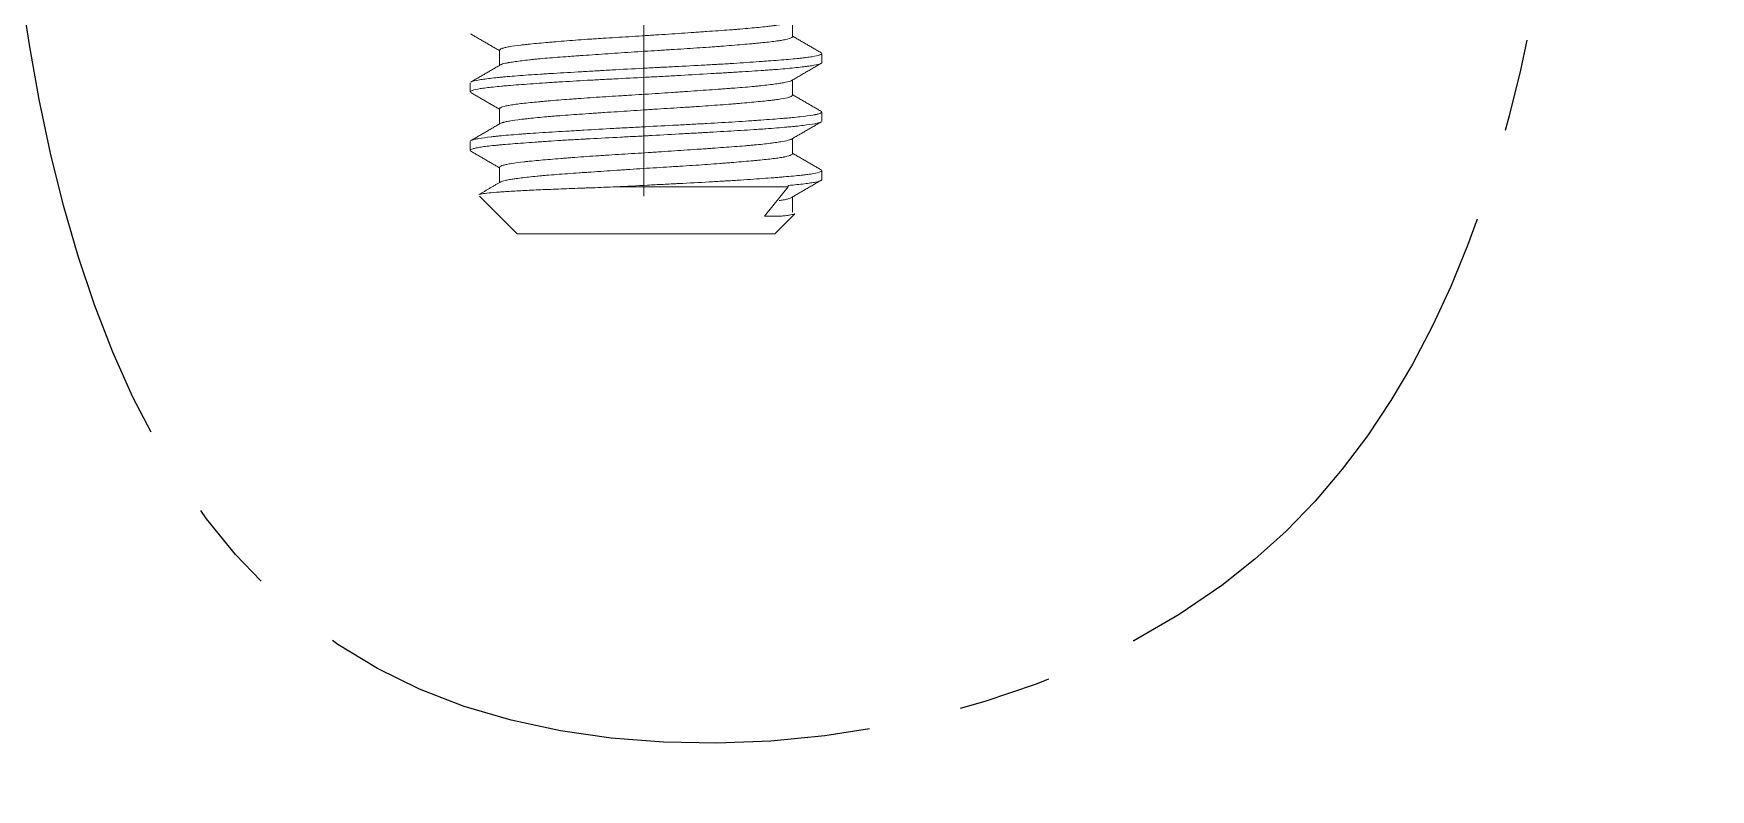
# Model space of a CAD drawing. Extents: x 8168 to 8762, y -18775 to -18355.
# Drawn here: x 8529.07 to 8557.7, y -18719.65 to -18706.75 of the extents above; entities that cross this region are included whole.
import ezdxf

# ---------------------------------------------------------------- set-up
doc = ezdxf.new("R2010")
doc.units = 0
doc.header["$MEASUREMENT"] = 0
for name, pattern in [('CENTER', [47.5, 22, -8.5, 8.5, -8.5]), ('CENTER2', [28.575, 19.05, -3.175, 3.175, -3.175]), ('HIDDEN2', [4.7625, 3.175, -1.5875])]:
    doc.linetypes.add(name, pattern=pattern)
doc.layers.add('1', color=4, linetype='HIDDEN2')
doc.layers.add('CENTER', color=1, linetype='CENTER2')

msp = doc.modelspace()

# ---------------------------------------------------------------- linework, layer by layer
at = {"layer": '1', "color": 1, "linetype": 'CENTER', "lineweight": 13}
msp.add_line((8539.493, -18640.023, 0), (8539.493, -18712.864, 0), dxfattribs=at)
at = {"layer": '1', "color": 7, "linetype": 'Continuous', "lineweight": 18}
for p, q in [((8542.03, -18706.798, 0), (8542.03, -18706.54, 0)), ((8537.03, -18707.031, 0), (8537.03, -18707.289, 0)), ((8542.53, -18707.242, 0), (8542.53, -18707.087, 0)), ((8536.53, -18707.586, 0), (8536.53, -18707.742, 0)), ((8542.03, -18707.798, 0), (8542.03, -18707.54, 0)), ((8537.03, -18708.031, 0), (8537.03, -18708.289, 0)), ((8542.53, -18708.242, 0), (8542.53, -18708.086, 0)), ((8536.53, -18708.587, 0), (8536.53, -18708.742, 0)), ((8542.03, -18708.797, 0), (8542.03, -18708.54, 0)), ((8537.03, -18709.031, 0), (8537.03, -18709.289, 0)), ((8542.53, -18709.242, 0), (8542.53, -18709.087, 0)), ((8539.02, -18709.364, 0), (8541.958, -18709.364, 0)), ((8541.958, -18709.364, 0), (8541.554, -18709.864, 0)), ((8541.958, -18709.341, 0), (8541.958, -18709.364, 0)), ((8536.688, -18709.522, 0), (8537.33, -18710.164, 0)), ((8542.03, -18709.798, 0), (8542.03, -18709.536, 0)), ((8541.824, -18709.864, 0), (8541.554, -18709.864, 0)), ((8541.73, -18710.164, 0), (8542.064, -18709.83, 0)), ((8537.33, -18710.164, 0), (8541.73, -18710.164, 0))]:
    msp.add_line(p, q, dxfattribs=at)
for points, knots in [([(8542.015, -18706.549, 0), (8542.012, -18706.55, 0), (8542.008, -18706.552, 0), (8541.998, -18706.556, 0), (8541.992, -18706.558, 0), (8541.978, -18706.563, 0), (8541.969, -18706.565, 0), (8541.925, -18706.577, 0), (8541.876, -18706.586, 0), (8541.784, -18706.601, 0), (8541.751, -18706.606, 0), (8541.695, -18706.613, 0), (8541.676, -18706.615, 0), (8541.636, -18706.62, 0), (8541.615, -18706.623, 0), (8541.508, -18706.635, 0), (8541.412, -18706.645, 0), (8541.253, -18706.66, 0), (8541.197, -18706.665, 0), (8541.124, -18706.671, 0), (8541.109, -18706.672, 0), (8541.08, -18706.674, 0), (8541.035, -18706.678, 0), (8540.989, -18706.681, 0), (8540.834, -18706.693, 0), (8540.703, -18706.702, 0), (8540.531, -18706.714, 0), (8540.479, -18706.717, 0), (8540.425, -18706.721, 0), (8540.39, -18706.723, 0), (8540.372, -18706.725, 0), (8540.282, -18706.731, 0), (8540.209, -18706.736, 0), (8539.99, -18706.751, 0), (8539.841, -18706.761, 0), (8539.652, -18706.773, 0), (8539.614, -18706.776, 0), (8539.557, -18706.779, 0), (8539.538, -18706.781, 0), (8539.5, -18706.783, 0), (8539.481, -18706.784, 0), (8539.386, -18706.79, 0), (8539.31, -18706.795, 0), (8539.086, -18706.809, 0), (8538.938, -18706.818, 0), (8538.757, -18706.83, 0), (8538.721, -18706.832, 0), (8538.649, -18706.837, 0), (8538.613, -18706.839, 0), (8538.508, -18706.846, 0), (8538.44, -18706.851, 0), (8538.24, -18706.866, 0), (8538.113, -18706.876, 0), (8537.962, -18706.888, 0), (8537.933, -18706.891, 0), (8537.875, -18706.896, 0), (8537.847, -18706.898, 0), (8537.765, -18706.906, 0), (8537.712, -18706.91, 0), (8537.612, -18706.92, 0), (8537.564, -18706.924, 0), (8537.497, -18706.931, 0), (8537.475, -18706.934, 0), (8537.433, -18706.938, 0), (8537.412, -18706.941, 0), (8537.314, -18706.952, 0), (8537.248, -18706.962, 0), (8537.167, -18706.976, 0), (8537.143, -18706.981, 0), (8537.113, -18706.989, 0), (8537.103, -18706.991, 0), (8537.086, -18706.996, 0), (8537.078, -18706.999, 0), (8537.045, -18707.011, 0), (8537.031, -18707.021, 0), (8537.03, -18707.031, 0)], [0, 0, 0, 0, 0.011277, 0.011277, 0.026272, 0.026272, 0.041267, 0.041267, 0.101248, 0.101248, 0.131238, 0.131238, 0.146233, 0.146233, 0.161229, 0.161229, 0.22121, 0.22121, 0.2512, 0.2512, 0.258698, 0.258698, 0.266195, 0.28119, 0.28119, 0.341171, 0.341171, 0.356166, 0.363664, 0.363664, 0.371162, 0.371162, 0.401152, 0.401152, 0.461133, 0.461133, 0.476128, 0.476128, 0.483626, 0.483626, 0.491123, 0.491123, 0.521114, 0.521114, 0.581095, 0.581095, 0.59609, 0.59609, 0.611085, 0.611085, 0.641076, 0.641076, 0.701056, 0.701056, 0.716052, 0.716052, 0.731047, 0.731047, 0.761037, 0.761037, 0.791028, 0.791028, 0.806023, 0.806023, 0.821018, 0.821018, 0.880999, 0.880999, 0.910989, 0.910989, 0.925985, 0.925985, 0.94098, 0.94098, 1, 1, 1, 1]), ([(8537.048, -18707.279, 0), (8537.064, -18707.27, 0), (8537.092, -18707.262, 0), (8537.141, -18707.251, 0), (8537.158, -18707.248, 0), (8537.177, -18707.244, 0), (8537.191, -18707.242, 0), (8537.197, -18707.241, 0), (8537.233, -18707.235, 0), (8537.264, -18707.23, 0), (8537.366, -18707.215, 0), (8537.446, -18707.205, 0), (8537.561, -18707.193, 0), (8537.584, -18707.19, 0), (8537.621, -18707.186, 0), (8537.634, -18707.185, 0), (8537.659, -18707.182, 0), (8537.671, -18707.181, 0), (8537.736, -18707.175, 0), (8537.789, -18707.17, 0), (8537.957, -18707.156, 0), (8538.077, -18707.147, 0), (8538.239, -18707.135, 0), (8538.272, -18707.133, 0), (8538.339, -18707.128, 0), (8538.373, -18707.126, 0), (8538.475, -18707.119, 0), (8538.544, -18707.114, 0), (8538.755, -18707.099, 0), (8538.9, -18707.089, 0), (8539.126, -18707.074, 0), (8539.201, -18707.069, 0), (8539.352, -18707.059, 0), (8539.427, -18707.054, 0), (8539.578, -18707.044, 0), (8539.654, -18707.04, 0), (8539.768, -18707.032, 0), (8539.806, -18707.03, 0), (8539.881, -18707.025, 0), (8539.919, -18707.023, 0), (8540.107, -18707.011, 0), (8540.254, -18707.002, 0), (8540.466, -18706.988, 0), (8540.536, -18706.983, 0), (8540.64, -18706.976, 0), (8540.674, -18706.974, 0), (8540.741, -18706.969, 0), (8540.775, -18706.966, 0), (8540.938, -18706.954, 0), (8541.06, -18706.944, 0), (8541.232, -18706.929, 0), (8541.287, -18706.924, 0), (8541.353, -18706.918, 0), (8541.366, -18706.917, 0), (8541.391, -18706.914, 0), (8541.429, -18706.911, 0), (8541.466, -18706.907, 0), (8541.584, -18706.895, 0), (8541.667, -18706.886, 0), (8541.756, -18706.874, 0), (8541.781, -18706.871, 0), (8541.805, -18706.867, 0), (8541.821, -18706.865, 0), (8541.828, -18706.864, 0), (8541.865, -18706.858, 0), (8541.892, -18706.853, 0), (8541.96, -18706.838, 0), (8541.992, -18706.828, 0), (8542.016, -18706.815, 0), (8542.02, -18706.813, 0), (8542.026, -18706.808, 0), (8542.028, -18706.805, 0), (8542.03, -18706.801, 0), (8542.03, -18706.799, 0), (8542.03, -18706.797, 0)], [0, 0, 0, 0, 0.054913, 0.054913, 0.069966, 0.077493, 0.077493, 0.085019, 0.085019, 0.115125, 0.115125, 0.175337, 0.175337, 0.19039, 0.19039, 0.197917, 0.197917, 0.205443, 0.205443, 0.235549, 0.235549, 0.295761, 0.295761, 0.310814, 0.310814, 0.325867, 0.325867, 0.355973, 0.355973, 0.416185, 0.416185, 0.446291, 0.446291, 0.476397, 0.476397, 0.506503, 0.506503, 0.521556, 0.521556, 0.536609, 0.536609, 0.596821, 0.596821, 0.626926, 0.626926, 0.641979, 0.641979, 0.657032, 0.657032, 0.717244, 0.717244, 0.74735, 0.74735, 0.754877, 0.754877, 0.762403, 0.777456, 0.777456, 0.837668, 0.837668, 0.852721, 0.860248, 0.860248, 0.867774, 0.867774, 0.89788, 0.89788, 0.958092, 0.958092, 0.973145, 0.973145, 0.988198, 0.988198, 1, 1, 1, 1]), ([(8536.547, -18707.57, 0), (8536.549, -18707.569, 0), (8536.55, -18707.568, 0), (8536.574, -18707.558, 0), (8536.611, -18707.549, 0), (8536.678, -18707.538, 0), (8536.692, -18707.535, 0), (8536.723, -18707.531, 0), (8536.739, -18707.528, 0), (8536.79, -18707.521, 0), (8536.865, -18707.512, 0), (8536.954, -18707.502, 0), (8537.027, -18707.495, 0), (8537.064, -18707.491, 0), (8537.104, -18707.487, 0), (8537.131, -18707.485, 0), (8537.144, -18707.483, 0), (8537.213, -18707.477, 0), (8537.271, -18707.472, 0), (8537.393, -18707.463, 0), (8537.457, -18707.458, 0), (8537.589, -18707.449, 0), (8537.658, -18707.444, 0), (8537.766, -18707.437, 0), (8537.802, -18707.435, 0), (8537.858, -18707.432, 0), (8537.877, -18707.43, 0), (8537.915, -18707.428, 0), (8537.934, -18707.427, 0), (8538.106, -18707.417, 0), (8538.266, -18707.407, 0), (8538.515, -18707.393, 0), (8538.6, -18707.388, 0), (8538.708, -18707.382, 0), (8538.729, -18707.381, 0), (8538.773, -18707.378, 0), (8538.795, -18707.377, 0), (8538.861, -18707.373, 0), (8538.905, -18707.371, 0), (8539.125, -18707.358, 0), (8539.302, -18707.348, 0), (8539.57, -18707.334, 0), (8539.66, -18707.329, 0), (8539.772, -18707.323, 0), (8539.795, -18707.322, 0), (8539.84, -18707.32, 0), (8539.907, -18707.317, 0), (8539.974, -18707.313, 0), (8540.194, -18707.302, 0), (8540.367, -18707.293, 0), (8540.578, -18707.281, 0), (8540.641, -18707.278, 0), (8540.703, -18707.274, 0), (8540.745, -18707.272, 0), (8540.765, -18707.271, 0), (8540.868, -18707.265, 0), (8540.947, -18707.26, 0), (8541.18, -18707.245, 0), (8541.326, -18707.235, 0), (8541.497, -18707.223, 0), (8541.531, -18707.22, 0), (8541.581, -18707.217, 0), (8541.597, -18707.215, 0), (8541.63, -18707.213, 0), (8541.71, -18707.207, 0), (8541.785, -18707.201, 0), (8541.956, -18707.188, 0), (8542.057, -18707.179, 0), (8542.167, -18707.167, 0), (8542.188, -18707.165, 0), (8542.229, -18707.16, 0), (8542.249, -18707.158, 0), (8542.304, -18707.151, 0), (8542.337, -18707.146, 0), (8542.424, -18707.131, 0), (8542.467, -18707.121, 0), (8542.502, -18707.109, 0), (8542.508, -18707.106, 0), (8542.517, -18707.101, 0), (8542.521, -18707.099, 0), (8542.528, -18707.093, 0), (8542.53, -18707.089, 0), (8542.53, -18707.086, 0)], [0, 0, 0, 0, 0.005188, 0.005188, 0.064151, 0.064151, 0.078891, 0.078891, 0.093632, 0.093632, 0.123113, 0.152594, 0.152594, 0.167335, 0.174705, 0.174705, 0.182075, 0.182075, 0.211556, 0.211556, 0.241037, 0.241037, 0.270518, 0.270518, 0.285259, 0.285259, 0.292629, 0.292629, 0.3, 0.3, 0.358962, 0.358962, 0.388443, 0.388443, 0.395813, 0.395813, 0.403183, 0.403183, 0.417924, 0.417924, 0.476886, 0.476886, 0.506367, 0.506367, 0.513738, 0.513738, 0.521108, 0.535848, 0.535848, 0.594811, 0.594811, 0.609551, 0.616921, 0.616921, 0.624292, 0.624292, 0.653773, 0.653773, 0.712735, 0.712735, 0.727476, 0.727476, 0.734846, 0.734846, 0.742216, 0.771697, 0.771697, 0.83066, 0.83066, 0.8454, 0.8454, 0.860141, 0.860141, 0.889622, 0.889622, 0.948584, 0.948584, 0.963325, 0.963325, 0.978065, 0.978065, 1, 1, 1, 1]), ([(8542.53, -18707.242, 0), (8542.53, -18707.244, 0), (8542.53, -18707.246, 0), (8542.528, -18707.249, 0), (8542.525, -18707.252, 0), (8542.52, -18707.255, 0), (8542.518, -18707.256, 0), (8542.514, -18707.259, 0), (8542.512, -18707.26, 0), (8542.488, -18707.27, 0), (8542.45, -18707.279, 0), (8542.372, -18707.293, 0), (8542.342, -18707.297, 0), (8542.299, -18707.303, 0), (8542.291, -18707.304, 0), (8542.273, -18707.307, 0), (8542.263, -18707.308, 0), (8542.235, -18707.312, 0), (8542.215, -18707.314, 0), (8542.112, -18707.326, 0), (8542.016, -18707.336, 0), (8541.853, -18707.351, 0), (8541.795, -18707.356, 0), (8541.719, -18707.362, 0), (8541.703, -18707.363, 0), (8541.672, -18707.366, 0), (8541.624, -18707.369, 0), (8541.575, -18707.373, 0), (8541.409, -18707.384, 0), (8541.267, -18707.393, 0), (8541.077, -18707.405, 0), (8541.019, -18707.408, 0), (8540.96, -18707.411, 0), (8540.92, -18707.414, 0), (8540.9, -18707.415, 0), (8540.799, -18707.421, 0), (8540.717, -18707.426, 0), (8540.468, -18707.44, 0), (8540.297, -18707.45, 0), (8540.077, -18707.462, 0), (8540.033, -18707.465, 0), (8539.944, -18707.47, 0), (8539.899, -18707.472, 0), (8539.765, -18707.48, 0), (8539.676, -18707.485, 0), (8539.408, -18707.499, 0), (8539.23, -18707.508, 0), (8539.008, -18707.519, 0), (8538.964, -18707.522, 0), (8538.875, -18707.526, 0), (8538.832, -18707.528, 0), (8538.701, -18707.535, 0), (8538.615, -18707.54, 0), (8538.363, -18707.554, 0), (8538.201, -18707.563, 0), (8538.005, -18707.575, 0), (8537.966, -18707.578, 0), (8537.89, -18707.583, 0), (8537.853, -18707.585, 0), (8537.742, -18707.593, 0), (8537.601, -18707.603, 0), (8537.469, -18707.613, 0), (8537.343, -18707.622, 0), (8537.282, -18707.627, 0), (8537.196, -18707.634, 0), (8537.168, -18707.636, 0), (8537.113, -18707.64, 0), (8537.087, -18707.643, 0), (8537.011, -18707.649, 0), (8536.916, -18707.659, 0), (8536.835, -18707.668, 0), (8536.78, -18707.675, 0), (8536.762, -18707.677, 0), (8536.729, -18707.682, 0), (8536.713, -18707.684, 0), (8536.638, -18707.697, 0), (8536.595, -18707.707, 0), (8536.553, -18707.722, 0), (8536.543, -18707.727, 0), (8536.534, -18707.734, 0), (8536.532, -18707.736, 0), (8536.531, -18707.74, 0), (8536.53, -18707.741, 0), (8536.53, -18707.742, 0)], [0, 0, 0, 0, 0.009352, 0.009352, 0.023609, 0.023609, 0.030737, 0.030737, 0.037865, 0.037865, 0.094891, 0.094891, 0.123403, 0.123403, 0.130532, 0.130532, 0.13766, 0.13766, 0.151916, 0.151916, 0.208942, 0.208942, 0.237455, 0.237455, 0.244583, 0.244583, 0.251711, 0.265967, 0.265967, 0.322993, 0.322993, 0.337249, 0.344377, 0.344377, 0.351506, 0.351506, 0.380018, 0.380018, 0.437044, 0.437044, 0.4513, 0.4513, 0.465557, 0.465557, 0.494069, 0.494069, 0.551095, 0.551095, 0.565351, 0.565351, 0.579608, 0.579608, 0.60812, 0.60812, 0.665146, 0.665146, 0.679402, 0.679402, 0.693659, 0.693659, 0.722171, 0.750684, 0.750684, 0.779197, 0.779197, 0.793453, 0.793453, 0.80771, 0.80771, 0.836222, 0.864735, 0.864735, 0.878992, 0.878992, 0.893248, 0.893248, 0.950274, 0.950274, 0.978786, 0.978786, 0.993043, 0.993043, 1, 1, 1, 1]), ([(8542.016, -18707.548, 0), (8542.014, -18707.549, 0), (8542.013, -18707.55, 0), (8541.992, -18707.56, 0), (8541.96, -18707.569, 0), (8541.902, -18707.581, 0), (8541.89, -18707.583, 0), (8541.864, -18707.588, 0), (8541.85, -18707.59, 0), (8541.806, -18707.597, 0), (8541.774, -18707.602, 0), (8541.668, -18707.617, 0), (8541.585, -18707.627, 0), (8541.467, -18707.639, 0), (8541.443, -18707.642, 0), (8541.393, -18707.647, 0), (8541.367, -18707.649, 0), (8541.289, -18707.657, 0), (8541.235, -18707.661, 0), (8541.122, -18707.671, 0), (8541.063, -18707.675, 0), (8540.971, -18707.682, 0), (8540.924, -18707.686, 0), (8540.876, -18707.689, 0), (8540.844, -18707.692, 0), (8540.828, -18707.693, 0), (8540.681, -18707.703, 0), (8540.544, -18707.713, 0), (8540.333, -18707.727, 0), (8540.261, -18707.732, 0), (8540.151, -18707.74, 0), (8540.115, -18707.742, 0), (8540.059, -18707.746, 0), (8540.04, -18707.747, 0), (8540.003, -18707.75, 0), (8539.984, -18707.751, 0), (8539.816, -18707.763, 0), (8539.666, -18707.773, 0), (8539.44, -18707.787, 0), (8539.345, -18707.793, 0), (8539.251, -18707.799, 0), (8539.213, -18707.801, 0), (8539.194, -18707.802, 0), (8539.137, -18707.806, 0), (8539.1, -18707.808, 0), (8538.914, -18707.819, 0), (8538.769, -18707.829, 0), (8538.558, -18707.843, 0), (8538.489, -18707.848, 0), (8538.403, -18707.854, 0), (8538.386, -18707.855, 0), (8538.352, -18707.858, 0), (8538.302, -18707.861, 0), (8538.253, -18707.865, 0), (8538.092, -18707.877, 0), (8537.972, -18707.887, 0), (8537.831, -18707.9, 0), (8537.803, -18707.902, 0), (8537.749, -18707.907, 0), (8537.723, -18707.909, 0), (8537.645, -18707.917, 0), (8537.596, -18707.921, 0), (8537.458, -18707.935, 0), (8537.377, -18707.944, 0), (8537.29, -18707.956, 0), (8537.274, -18707.958, 0), (8537.242, -18707.963, 0), (8537.227, -18707.966, 0), (8537.184, -18707.973, 0), (8537.159, -18707.978, 0), (8537.094, -18707.993, 0), (8537.063, -18708.003, 0), (8537.042, -18708.015, 0), (8537.038, -18708.018, 0), (8537.033, -18708.023, 0), (8537.032, -18708.025, 0), (8537.031, -18708.029, 0), (8537.03, -18708.03, 0), (8537.03, -18708.031, 0)], [0, 0, 0, 0, 0.005746, 0.005746, 0.065612, 0.065612, 0.080579, 0.080579, 0.095545, 0.095545, 0.125478, 0.125478, 0.185344, 0.185344, 0.20031, 0.20031, 0.215277, 0.215277, 0.24521, 0.24521, 0.275143, 0.275143, 0.290109, 0.297592, 0.297592, 0.305075, 0.305075, 0.364941, 0.364941, 0.394874, 0.394874, 0.409841, 0.409841, 0.417324, 0.417324, 0.424807, 0.424807, 0.484673, 0.484673, 0.514606, 0.522089, 0.522089, 0.529572, 0.529572, 0.544539, 0.544539, 0.604405, 0.604405, 0.634337, 0.634337, 0.641821, 0.641821, 0.649304, 0.66427, 0.66427, 0.724136, 0.724136, 0.739103, 0.739103, 0.754069, 0.754069, 0.784002, 0.784002, 0.843868, 0.843868, 0.858834, 0.858834, 0.873801, 0.873801, 0.903734, 0.903734, 0.963599, 0.963599, 0.978566, 0.978566, 0.993532, 0.993532, 1, 1, 1, 1]), ([(8537.042, -18708.282, 0), (8537.049, -18708.277, 0), (8537.06, -18708.273, 0), (8537.078, -18708.267, 0), (8537.082, -18708.266, 0), (8537.09, -18708.263, 0), (8537.094, -18708.262, 0), (8537.108, -18708.259, 0), (8537.118, -18708.256, 0), (8537.149, -18708.249, 0), (8537.173, -18708.245, 0), (8537.256, -18708.23, 0), (8537.323, -18708.221, 0), (8537.414, -18708.209, 0), (8537.424, -18708.208, 0), (8537.445, -18708.206, 0), (8537.477, -18708.202, 0), (8537.51, -18708.198, 0), (8537.578, -18708.191, 0), (8537.626, -18708.186, 0), (8537.728, -18708.176, 0), (8537.781, -18708.171, 0), (8537.865, -18708.164, 0), (8537.893, -18708.161, 0), (8537.952, -18708.157, 0), (8537.982, -18708.154, 0), (8538.134, -18708.143, 0), (8538.262, -18708.133, 0), (8538.464, -18708.119, 0), (8538.533, -18708.114, 0), (8538.639, -18708.107, 0), (8538.675, -18708.105, 0), (8538.747, -18708.1, 0), (8538.784, -18708.097, 0), (8538.966, -18708.085, 0), (8539.115, -18708.075, 0), (8539.34, -18708.06, 0), (8539.416, -18708.055, 0), (8539.531, -18708.047, 0), (8539.569, -18708.045, 0), (8539.646, -18708.04, 0), (8539.684, -18708.038, 0), (8539.873, -18708.026, 0), (8540.022, -18708.017, 0), (8540.205, -18708.005, 0), (8540.242, -18708.003, 0), (8540.315, -18707.998, 0), (8540.351, -18707.996, 0), (8540.459, -18707.989, 0), (8540.529, -18707.984, 0), (8540.735, -18707.969, 0), (8540.865, -18707.959, 0), (8541.019, -18707.947, 0), (8541.05, -18707.944, 0), (8541.095, -18707.94, 0), (8541.11, -18707.939, 0), (8541.139, -18707.937, 0), (8541.154, -18707.935, 0), (8541.226, -18707.929, 0), (8541.281, -18707.924, 0), (8541.438, -18707.91, 0), (8541.532, -18707.901, 0), (8541.627, -18707.89, 0), (8541.637, -18707.889, 0), (8541.658, -18707.887, 0), (8541.668, -18707.886, 0), (8541.697, -18707.882, 0), (8541.716, -18707.88, 0), (8541.77, -18707.873, 0), (8541.802, -18707.868, 0), (8541.891, -18707.853, 0), (8541.937, -18707.844, 0), (8541.979, -18707.831, 0), (8541.986, -18707.828, 0), (8541.999, -18707.823, 0), (8542.005, -18707.821, 0), (8542.02, -18707.813, 0), (8542.026, -18707.808, 0), (8542.03, -18707.801, 0), (8542.03, -18707.799, 0), (8542.03, -18707.796, 0)], [0, 0, 0, 0, 0.030116, 0.030116, 0.037585, 0.037585, 0.045054, 0.045054, 0.059992, 0.059992, 0.089867, 0.089867, 0.149619, 0.149619, 0.157088, 0.157088, 0.164557, 0.179495, 0.179495, 0.20937, 0.20937, 0.239246, 0.239246, 0.254184, 0.254184, 0.269122, 0.269122, 0.328873, 0.328873, 0.358749, 0.358749, 0.373687, 0.373687, 0.388625, 0.388625, 0.448376, 0.448376, 0.478252, 0.478252, 0.49319, 0.49319, 0.508128, 0.508128, 0.567879, 0.567879, 0.582817, 0.582817, 0.597755, 0.597755, 0.62763, 0.62763, 0.687382, 0.687382, 0.70232, 0.70232, 0.709789, 0.709789, 0.717258, 0.717258, 0.747133, 0.747133, 0.806885, 0.806885, 0.814354, 0.814354, 0.821823, 0.821823, 0.836761, 0.836761, 0.866636, 0.866636, 0.926388, 0.926388, 0.941326, 0.941326, 0.956263, 0.956263, 0.986139, 0.986139, 1, 1, 1, 1]), ([(8542.521, -18708.255, 0), (8542.519, -18708.256, 0), (8542.509, -18708.262, 0), (8542.492, -18708.268, 0), (8542.466, -18708.274, 0), (8542.456, -18708.277, 0), (8542.434, -18708.281, 0), (8542.423, -18708.284, 0), (8542.36, -18708.295, 0), (8542.295, -18708.304, 0), (8542.176, -18708.319, 0), (8542.132, -18708.324, 0), (8542.073, -18708.33, 0), (8542.061, -18708.331, 0), (8542.036, -18708.334, 0), (8541.999, -18708.337, 0), (8541.96, -18708.341, 0), (8541.88, -18708.348, 0), (8541.823, -18708.353, 0), (8541.704, -18708.363, 0), (8541.641, -18708.368, 0), (8541.543, -18708.375, 0), (8541.493, -18708.378, 0), (8541.441, -18708.382, 0), (8541.406, -18708.384, 0), (8541.388, -18708.385, 0), (8541.299, -18708.391, 0), (8541.226, -18708.396, 0), (8541.001, -18708.409, 0), (8540.843, -18708.418, 0), (8540.635, -18708.43, 0), (8540.593, -18708.433, 0), (8540.53, -18708.436, 0), (8540.508, -18708.438, 0), (8540.466, -18708.44, 0), (8540.359, -18708.446, 0), (8540.25, -18708.452, 0), (8539.989, -18708.467, 0), (8539.812, -18708.477, 0), (8539.61, -18708.488, 0), (8539.587, -18708.489, 0), (8539.542, -18708.492, 0), (8539.519, -18708.493, 0), (8539.452, -18708.497, 0), (8539.407, -18708.499, 0), (8539.272, -18708.506, 0), (8539.183, -18708.51, 0), (8538.919, -18708.524, 0), (8538.745, -18708.533, 0), (8538.553, -18708.543, 0), (8538.531, -18708.544, 0), (8538.489, -18708.547, 0), (8538.425, -18708.55, 0), (8538.363, -18708.554, 0), (8538.24, -18708.561, 0), (8538.08, -18708.571, 0), (8537.928, -18708.58, 0), (8537.817, -18708.588, 0), (8537.762, -18708.592, 0), (8537.708, -18708.595, 0), (8537.673, -18708.598, 0), (8537.655, -18708.599, 0), (8537.567, -18708.605, 0), (8537.5, -18708.61, 0), (8537.372, -18708.62, 0), (8537.311, -18708.624, 0), (8537.195, -18708.634, 0), (8537.14, -18708.638, 0), (8537.062, -18708.645, 0), (8537.037, -18708.647, 0), (8536.988, -18708.652, 0), (8536.964, -18708.654, 0), (8536.85, -18708.666, 0), (8536.774, -18708.675, 0), (8536.682, -18708.689, 0), (8536.655, -18708.694, 0), (8536.621, -18708.702, 0), (8536.61, -18708.704, 0), (8536.591, -18708.709, 0), (8536.582, -18708.712, 0), (8536.545, -18708.724, 0), (8536.531, -18708.733, 0), (8536.53, -18708.742, 0)], [0, 0, 0, 0, 0.008426, 0.037687, 0.037687, 0.052317, 0.052317, 0.066947, 0.066947, 0.125467, 0.125467, 0.154728, 0.154728, 0.162043, 0.162043, 0.169358, 0.183988, 0.183988, 0.213248, 0.213248, 0.242509, 0.242509, 0.257139, 0.264454, 0.264454, 0.271769, 0.271769, 0.301029, 0.301029, 0.35955, 0.35955, 0.37418, 0.37418, 0.381495, 0.381495, 0.38881, 0.41807, 0.41807, 0.476591, 0.476591, 0.483906, 0.483906, 0.491221, 0.491221, 0.505851, 0.505851, 0.535111, 0.535111, 0.593632, 0.593632, 0.600947, 0.600947, 0.608262, 0.622892, 0.622892, 0.652153, 0.681413, 0.681413, 0.696043, 0.703358, 0.703358, 0.710673, 0.710673, 0.739933, 0.739933, 0.769194, 0.769194, 0.798454, 0.798454, 0.813084, 0.813084, 0.827714, 0.827714, 0.886235, 0.886235, 0.915495, 0.915495, 0.930125, 0.930125, 0.944755, 0.944755, 1, 1, 1, 1]), ([(8536.54, -18708.573, 0), (8536.544, -18708.571, 0), (8536.55, -18708.568, 0), (8536.56, -18708.564, 0), (8536.563, -18708.563, 0), (8536.57, -18708.561, 0), (8536.574, -18708.56, 0), (8536.586, -18708.556, 0), (8536.595, -18708.554, 0), (8536.625, -18708.547, 0), (8536.648, -18708.543, 0), (8536.731, -18708.529, 0), (8536.801, -18708.52, 0), (8536.896, -18708.509, 0), (8536.907, -18708.507, 0), (8536.93, -18708.505, 0), (8536.963, -18708.501, 0), (8536.999, -18708.497, 0), (8537.073, -18708.49, 0), (8537.178, -18708.48, 0), (8537.295, -18708.47, 0), (8537.387, -18708.463, 0), (8537.419, -18708.461, 0), (8537.484, -18708.456, 0), (8537.517, -18708.454, 0), (8537.687, -18708.442, 0), (8537.831, -18708.433, 0), (8538.061, -18708.419, 0), (8538.139, -18708.415, 0), (8538.26, -18708.408, 0), (8538.301, -18708.405, 0), (8538.384, -18708.401, 0), (8538.426, -18708.398, 0), (8538.636, -18708.386, 0), (8538.808, -18708.376, 0), (8539.071, -18708.361, 0), (8539.16, -18708.356, 0), (8539.294, -18708.349, 0), (8539.339, -18708.346, 0), (8539.429, -18708.341, 0), (8539.474, -18708.339, 0), (8539.699, -18708.327, 0), (8539.877, -18708.318, 0), (8540.141, -18708.305, 0), (8540.228, -18708.3, 0), (8540.359, -18708.293, 0), (8540.402, -18708.291, 0), (8540.488, -18708.286, 0), (8540.53, -18708.284, 0), (8540.74, -18708.272, 0), (8540.901, -18708.263, 0), (8541.132, -18708.248, 0), (8541.208, -18708.243, 0), (8541.318, -18708.236, 0), (8541.354, -18708.233, 0), (8541.424, -18708.228, 0), (8541.459, -18708.226, 0), (8541.56, -18708.218, 0), (8541.625, -18708.213, 0), (8541.749, -18708.204, 0), (8541.808, -18708.199, 0), (8541.893, -18708.193, 0), (8541.92, -18708.19, 0), (8541.973, -18708.186, 0), (8541.999, -18708.184, 0), (8542.075, -18708.177, 0), (8542.121, -18708.172, 0), (8542.249, -18708.158, 0), (8542.321, -18708.149, 0), (8542.391, -18708.137, 0), (8542.405, -18708.134, 0), (8542.423, -18708.13, 0), (8542.429, -18708.129, 0), (8542.44, -18708.127, 0), (8542.467, -18708.12, 0), (8542.504, -18708.109, 0), (8542.522, -18708.099, 0), (8542.529, -18708.092, 0), (8542.53, -18708.089, 0), (8542.53, -18708.086, 0)], [0, 0, 0, 0, 0.016854, 0.016854, 0.024169, 0.024169, 0.031484, 0.031484, 0.046114, 0.046114, 0.075374, 0.075374, 0.133895, 0.133895, 0.14121, 0.14121, 0.148525, 0.163155, 0.163155, 0.192415, 0.221676, 0.221676, 0.236306, 0.236306, 0.250936, 0.250936, 0.309456, 0.309456, 0.338717, 0.338717, 0.353347, 0.353347, 0.367977, 0.367977, 0.426498, 0.426498, 0.455758, 0.455758, 0.470388, 0.470388, 0.485018, 0.485018, 0.543539, 0.543539, 0.572799, 0.572799, 0.587429, 0.587429, 0.602059, 0.602059, 0.66058, 0.66058, 0.68984, 0.68984, 0.70447, 0.70447, 0.719101, 0.719101, 0.748361, 0.748361, 0.777621, 0.777621, 0.792251, 0.792251, 0.806881, 0.806881, 0.836142, 0.836142, 0.894662, 0.894662, 0.909292, 0.909292, 0.916607, 0.916607, 0.923923, 0.953183, 0.982443, 0.982443, 1, 1, 1, 1]), ([(8542.018, -18708.546, 0), (8542.018, -18708.547, 0), (8542.017, -18708.547, 0), (8542.013, -18708.55, 0), (8542.008, -18708.552, 0), (8541.997, -18708.557, 0), (8541.99, -18708.559, 0), (8541.953, -18708.571, 0), (8541.911, -18708.58, 0), (8541.828, -18708.594, 0), (8541.797, -18708.599, 0), (8541.745, -18708.606, 0), (8541.727, -18708.609, 0), (8541.69, -18708.614, 0), (8541.671, -18708.616, 0), (8541.571, -18708.629, 0), (8541.48, -18708.639, 0), (8541.352, -18708.651, 0), (8541.326, -18708.653, 0), (8541.273, -18708.658, 0), (8541.245, -18708.66, 0), (8541.161, -18708.668, 0), (8541.102, -18708.672, 0), (8540.922, -18708.686, 0), (8540.794, -18708.695, 0), (8540.626, -18708.707, 0), (8540.591, -18708.71, 0), (8540.522, -18708.714, 0), (8540.487, -18708.717, 0), (8540.381, -18708.724, 0), (8540.309, -18708.729, 0), (8540.092, -18708.744, 0), (8539.945, -18708.754, 0), (8539.775, -18708.765, 0), (8539.756, -18708.766, 0), (8539.718, -18708.769, 0), (8539.699, -18708.77, 0), (8539.642, -18708.774, 0), (8539.604, -18708.776, 0), (8539.49, -18708.784, 0), (8539.415, -18708.788, 0), (8539.189, -18708.802, 0), (8539.041, -18708.811, 0), (8538.875, -18708.822, 0), (8538.856, -18708.823, 0), (8538.82, -18708.826, 0), (8538.765, -18708.829, 0), (8538.711, -18708.833, 0), (8538.605, -18708.84, 0), (8538.466, -18708.849, 0), (8538.332, -18708.859, 0), (8538.234, -18708.866, 0), (8538.186, -18708.87, 0), (8538.139, -18708.874, 0), (8538.107, -18708.876, 0), (8538.091, -18708.878, 0), (8537.952, -18708.889, 0), (8537.838, -18708.899, 0), (8537.681, -18708.913, 0), (8537.631, -18708.918, 0), (8537.559, -18708.925, 0), (8537.536, -18708.927, 0), (8537.491, -18708.932, 0), (8537.469, -18708.934, 0), (8537.364, -18708.946, 0), (8537.293, -18708.955, 0), (8537.203, -18708.97, 0), (8537.177, -18708.974, 0), (8537.141, -18708.982, 0), (8537.13, -18708.984, 0), (8537.11, -18708.989, 0), (8537.101, -18708.992, 0), (8537.059, -18709.004, 0), (8537.039, -18709.014, 0), (8537.031, -18709.027, 0), (8537.03, -18709.029, 0), (8537.03, -18709.031, 0)], [0, 0, 0, 0, 0.002144, 0.002144, 0.017053, 0.017053, 0.031963, 0.031963, 0.0916, 0.0916, 0.121418, 0.121418, 0.136328, 0.136328, 0.151237, 0.151237, 0.210874, 0.210874, 0.225783, 0.225783, 0.240693, 0.240693, 0.270511, 0.270511, 0.330149, 0.330149, 0.345058, 0.345058, 0.359967, 0.359967, 0.389786, 0.389786, 0.449423, 0.449423, 0.456878, 0.456878, 0.464332, 0.464332, 0.479242, 0.479242, 0.50906, 0.50906, 0.568697, 0.568697, 0.576152, 0.576152, 0.583607, 0.598516, 0.598516, 0.628335, 0.658153, 0.658153, 0.673063, 0.680517, 0.680517, 0.687972, 0.687972, 0.747609, 0.747609, 0.777428, 0.777428, 0.792337, 0.792337, 0.807246, 0.807246, 0.866883, 0.866883, 0.896702, 0.896702, 0.911611, 0.911611, 0.926521, 0.926521, 0.986158, 0.986158, 1, 1, 1, 1]), ([(8537.049, -18709.278, 0), (8537.065, -18709.27, 0), (8537.09, -18709.263, 0), (8537.146, -18709.25, 0), (8537.17, -18709.245, 0), (8537.211, -18709.238, 0), (8537.225, -18709.236, 0), (8537.248, -18709.232, 0), (8537.256, -18709.231, 0), (8537.272, -18709.229, 0), (8537.28, -18709.227, 0), (8537.356, -18709.216, 0), (8537.436, -18709.206, 0), (8537.571, -18709.191, 0), (8537.619, -18709.186, 0), (8537.696, -18709.179, 0), (8537.722, -18709.176, 0), (8537.776, -18709.171, 0), (8537.803, -18709.169, 0), (8537.942, -18709.157, 0), (8538.062, -18709.148, 0), (8538.254, -18709.134, 0), (8538.32, -18709.129, 0), (8538.422, -18709.122, 0), (8538.457, -18709.12, 0), (8538.526, -18709.115, 0), (8538.561, -18709.113, 0), (8538.737, -18709.1, 0), (8538.881, -18709.091, 0), (8539.067, -18709.078, 0), (8539.105, -18709.075, 0), (8539.18, -18709.07, 0), (8539.218, -18709.068, 0), (8539.332, -18709.06, 0), (8539.408, -18709.055, 0), (8539.635, -18709.041, 0), (8539.786, -18709.031, 0), (8539.974, -18709.02, 0), (8540.012, -18709.017, 0), (8540.086, -18709.013, 0), (8540.124, -18709.01, 0), (8540.234, -18709.003, 0), (8540.307, -18708.999, 0), (8540.52, -18708.985, 0), (8540.657, -18708.975, 0), (8540.822, -18708.962, 0), (8540.855, -18708.96, 0), (8540.919, -18708.955, 0), (8540.951, -18708.952, 0), (8541.043, -18708.945, 0), (8541.103, -18708.94, 0), (8541.217, -18708.93, 0), (8541.272, -18708.925, 0), (8541.352, -18708.918, 0), (8541.39, -18708.914, 0), (8541.428, -18708.911, 0), (8541.453, -18708.908, 0), (8541.465, -18708.907, 0), (8541.573, -18708.897, 0), (8541.657, -18708.887, 0), (8541.765, -18708.873, 0), (8541.798, -18708.869, 0), (8541.843, -18708.861, 0), (8541.857, -18708.859, 0), (8541.877, -18708.855, 0), (8541.884, -18708.854, 0), (8541.896, -18708.851, 0), (8541.902, -18708.85, 0), (8541.955, -18708.839, 0), (8541.989, -18708.829, 0), (8542.019, -18708.814, 0), (8542.025, -18708.809, 0), (8542.03, -18708.802, 0), (8542.03, -18708.799, 0), (8542.03, -18708.797, 0)], [0, 0, 0, 0, 0.050677, 0.050677, 0.080841, 0.080841, 0.095923, 0.095923, 0.103464, 0.103464, 0.111005, 0.111005, 0.171333, 0.171333, 0.201497, 0.201497, 0.216579, 0.216579, 0.231661, 0.231661, 0.29199, 0.29199, 0.322154, 0.322154, 0.337236, 0.337236, 0.352318, 0.352318, 0.412646, 0.412646, 0.427728, 0.427728, 0.44281, 0.44281, 0.472974, 0.472974, 0.533303, 0.533303, 0.548385, 0.548385, 0.563467, 0.563467, 0.593631, 0.593631, 0.653959, 0.653959, 0.669041, 0.669041, 0.684123, 0.684123, 0.714288, 0.714288, 0.744452, 0.744452, 0.759534, 0.767075, 0.767075, 0.774616, 0.774616, 0.834944, 0.834944, 0.865108, 0.865108, 0.88019, 0.88019, 0.887731, 0.887731, 0.895272, 0.895272, 0.955601, 0.955601, 0.985765, 0.985765, 1, 1, 1, 1]), ([(8539.02, -18709.364, 0), (8539.198, -18709.354, 0), (8539.376, -18709.344, 0), (8539.644, -18709.33, 0), (8539.734, -18709.325, 0), (8539.868, -18709.319, 0), (8539.912, -18709.316, 0), (8539.979, -18709.313, 0), (8540.002, -18709.312, 0), (8540.046, -18709.309, 0), (8540.068, -18709.308, 0), (8540.267, -18709.298, 0), (8540.439, -18709.289, 0), (8540.689, -18709.275, 0), (8540.771, -18709.27, 0), (8540.872, -18709.264, 0), (8540.892, -18709.263, 0), (8540.932, -18709.261, 0), (8540.952, -18709.259, 0), (8541.011, -18709.256, 0), (8541.05, -18709.253, 0), (8541.242, -18709.241, 0), (8541.386, -18709.231, 0), (8541.586, -18709.216, 0), (8541.651, -18709.212, 0), (8541.728, -18709.206, 0), (8541.743, -18709.204, 0), (8541.774, -18709.202, 0), (8541.818, -18709.199, 0), (8541.861, -18709.195, 0), (8541.999, -18709.184, 0), (8542.097, -18709.175, 0), (8542.202, -18709.163, 0), (8542.232, -18709.16, 0), (8542.26, -18709.156, 0), (8542.278, -18709.154, 0), (8542.287, -18709.153, 0), (8542.331, -18709.147, 0), (8542.362, -18709.142, 0), (8542.443, -18709.127, 0), (8542.482, -18709.117, 0), (8542.511, -18709.105, 0), (8542.516, -18709.102, 0), (8542.523, -18709.097, 0), (8542.526, -18709.095, 0), (8542.53, -18709.09, 0), (8542.53, -18709.088, 0), (8542.53, -18709.086, 0)], [0, 0, 0, 0, 0.102796, 0.102796, 0.154194, 0.154194, 0.179893, 0.179893, 0.192743, 0.192743, 0.205592, 0.205592, 0.308388, 0.308388, 0.359786, 0.359786, 0.372636, 0.372636, 0.385485, 0.385485, 0.411184, 0.411184, 0.51398, 0.51398, 0.565378, 0.565378, 0.578228, 0.578228, 0.591077, 0.616776, 0.616776, 0.719572, 0.719572, 0.745271, 0.758121, 0.758121, 0.770971, 0.770971, 0.822369, 0.822369, 0.925165, 0.925165, 0.950864, 0.950864, 0.976563, 0.976563, 1, 1, 1, 1]), ([(8536.678, -18709.494, 0), (8536.682, -18709.492, 0), (8536.688, -18709.49, 0), (8536.7, -18709.487, 0), (8536.705, -18709.486, 0), (8536.717, -18709.484, 0), (8536.724, -18709.482, 0), (8536.761, -18709.477, 0), (8536.801, -18709.472, 0), (8536.899, -18709.462, 0), (8536.958, -18709.457, 0), (8537.043, -18709.451, 0), (8537.061, -18709.449, 0), (8537.097, -18709.447, 0), (8537.154, -18709.443, 0), (8537.214, -18709.439, 0), (8537.342, -18709.432, 0), (8537.435, -18709.427, 0), (8537.586, -18709.419, 0), (8537.638, -18709.417, 0), (8537.747, -18709.412, 0), (8537.803, -18709.41, 0), (8537.975, -18709.403, 0), (8538.094, -18709.399, 0), (8538.281, -18709.391, 0), (8538.345, -18709.389, 0), (8538.442, -18709.385, 0), (8538.475, -18709.384, 0), (8538.541, -18709.382, 0), (8538.575, -18709.381, 0), (8538.743, -18709.374, 0), (8538.88, -18709.369, 0), (8539.02, -18709.364, 0)], [0, 0, 0, 0, 0.043439, 0.043439, 0.071573, 0.071573, 0.099707, 0.099707, 0.212244, 0.212244, 0.32478, 0.32478, 0.352914, 0.352914, 0.381048, 0.437317, 0.437317, 0.549853, 0.549853, 0.606122, 0.606122, 0.66239, 0.66239, 0.774927, 0.774927, 0.831195, 0.831195, 0.859329, 0.859329, 0.887463, 0.887463, 1, 1, 1, 1]), ([(8542.53, -18709.242, 0), (8542.53, -18709.242, 0), (8542.53, -18709.242, 0), (8542.53, -18709.245, 0), (8542.529, -18709.247, 0), (8542.525, -18709.252, 0), (8542.522, -18709.254, 0), (8542.502, -18709.266, 0), (8542.47, -18709.274, 0), (8542.411, -18709.286, 0), (8542.398, -18709.288, 0), (8542.37, -18709.293, 0), (8542.356, -18709.295, 0), (8542.308, -18709.302, 0), (8542.273, -18709.307, 0), (8542.156, -18709.321, 0), (8542.064, -18709.331, 0), (8541.958, -18709.341, 0)], [0, 0, 0, 0, 0.005684, 0.005684, 0.076707, 0.076707, 0.147729, 0.147729, 0.431819, 0.431819, 0.502842, 0.502842, 0.573865, 0.573865, 0.71591, 0.71591, 1, 1, 1, 1]), ([(8542.03, -18709.535, 0), (8542.028, -18709.538, 0), (8542.026, -18709.541, 0), (8542.009, -18709.554, 0), (8541.983, -18709.563, 0), (8541.933, -18709.574, 0), (8541.922, -18709.577, 0), (8541.899, -18709.581, 0), (8541.887, -18709.584, 0), (8541.852, -18709.59, 0), (8541.828, -18709.594, 0), (8541.802, -18709.598, 0)], [0, 0, 0, 0, 0.146422, 0.146422, 0.592853, 0.592853, 0.704461, 0.704461, 0.816069, 0.816069, 1, 1, 1, 1]), ([(8541.824, -18709.864, 0), (8541.855, -18709.861, 0), (8541.883, -18709.859, 0), (8541.921, -18709.854, 0), (8541.933, -18709.853, 0), (8541.956, -18709.85, 0), (8541.967, -18709.848, 0), (8542.016, -18709.841, 0), (8542.043, -18709.835, 0), (8542.066, -18709.827, 0), (8542.07, -18709.824, 0), (8542.073, -18709.822, 0)], [0, 0, 0, 0, 0.206312, 0.206312, 0.309467, 0.309467, 0.412623, 0.412623, 0.825246, 0.825246, 1, 1, 1, 1])]:
    msp.add_open_spline(points, degree=3, knots=knots, dxfattribs=at)
for points in [[(8536.532, -18706.75, 0), (8536.781, -18706.895, 0), (8537.03, -18707.039, 0)], [(8542.528, -18707.078, 0), (8542.279, -18706.934, 0), (8542.03, -18706.789, 0)], [(8537.053, -18707.276, 0), (8536.796, -18707.425, 0), (8536.539, -18707.574, 0)], [(8542.01, -18707.552, 0), (8542.267, -18707.402, 0), (8542.525, -18707.253, 0)], [(8536.539, -18707.754, 0), (8536.785, -18707.897, 0), (8537.03, -18708.039, 0)], [(8542.524, -18708.075, 0), (8542.277, -18707.932, 0), (8542.03, -18707.789, 0)], [(8537.047, -18708.279, 0), (8536.789, -18708.429, 0), (8536.532, -18708.578, 0)], [(8542.014, -18708.549, 0), (8542.271, -18708.4, 0), (8542.528, -18708.251, 0)], [(8536.534, -18708.751, 0), (8536.782, -18708.895, 0), (8537.03, -18709.04, 0)], [(8542.526, -18709.076, 0), (8542.278, -18708.933, 0), (8542.03, -18708.789, 0)], [(8537.054, -18709.275, 0), (8536.88, -18709.377, 0), (8536.705, -18709.478, 0)], [(8542.025, -18709.539, 0), (8542.281, -18709.39, 0), (8542.537, -18709.241, 0)]]:
    msp.add_open_spline(points, degree=2, dxfattribs=at)
at = {"layer": 'CENTER', "color": 1, "linetype": 'CENTER2', "ltscale": 0.5}
msp.add_spline([(8578.756, -18691.579), (8573.95, -18675.012), (8561.97, -18671.838), (8549.359, -18716.171), (8535.665, -18717.942), (8528.433, -18690.92), (8528.493, -18680.364, 0)], degree=3, dxfattribs=at)

doc.saveas('drawing.dxf')
